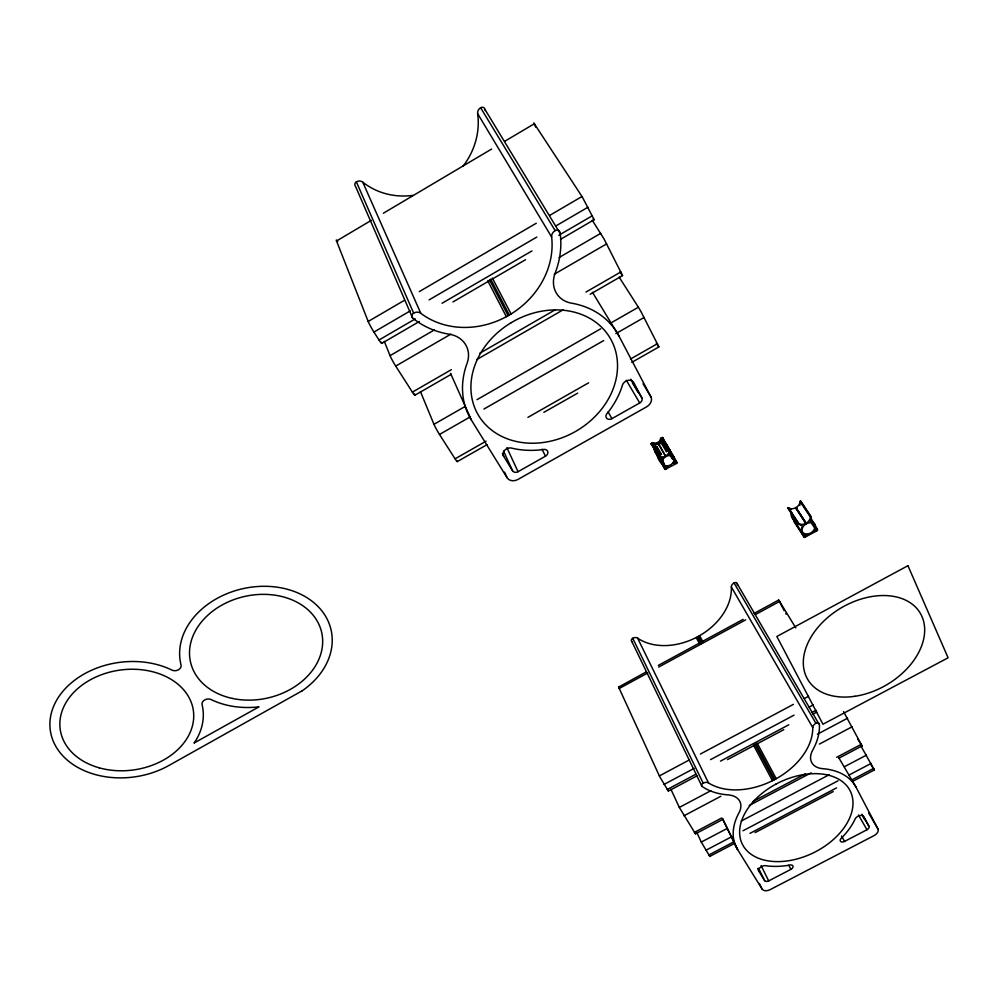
<?xml version="1.0" encoding="UTF-8"?>
<svg xmlns="http://www.w3.org/2000/svg" width="998" height="998" viewBox="0 0 998 998"><rect width="100%" height="100%" fill="white"/><g stroke="black" fill="none" stroke-linecap="round" stroke-linejoin="round"><path stroke-width="1.5" d="M734.503 843.41L709.827 856.371L709.304 854.862M672.515 458.868L672.652 458.556A5.938 4.716 -31.1 0 0 672.764 457.683L673.425 456.198L674.336 457.882L662.26 437.523L660.763 438.609A4.728 3.718 -31.2 0 1 658.031 442.9L658.069 442.887A4.728 3.718 -31.2 0 1 653.054 442.95L651.22 443.474M668.46 449.05L663.633 441.316A6.849 5.489 -31.4 0 1 663.346 442.239L667.799 450.859L666.315 451.545L661.961 444.147L663.321 443.386M672.764 457.683L673.9 457.047M667.974 449.549L669.034 448.813L667.65 449.849A6.188 4.94 -31.2 0 1 667.213 450.846L666.39 451.595M723.051 819.296L695.519 833.817L695.232 832.819M560.514 239.358L594.134 219.71L582.345 197.055L533.805 122.979L535.714 127.12M660.726 457.808L660.726 456.972M661.462 454.352L660.451 454.651A6.188 4.94 -31.2 0 1 659.379 454.477M697.253 775.72L668.41 791.065L667.712 789.119M660.676 458.02L660.651 458.132A6.811 5.414 -31.1 0 0 660.551 460.901L661.175 460.814L651.619 444.434A6.836 5.377 -31.2 0 0 652.205 444.796M667.65 449.824L662.872 441.74A5.988 4.803 -31.4 0 1 662.435 442.775L662.111 443.449M656.422 450.609A6.075 4.853 -31.2 0 0 656.447 452.393L655.823 452.768A6.761 5.402 -31.2 0 1 655.923 450.011L657.383 449.013M675.01 460.814L674.349 461.4A6.874 5.352 -30.9 0 1 673.163 463.421L675.933 462.498L675.06 460.814L676.619 463.409L665.142 469.422L654.925 451.545A6.799 5.327 -31.1 0 1 654.463 448.651M663.333 442.276L662.435 442.775M656.497 450.248A6.075 4.853 -31.2 0 1 656.734 449.562L656.884 449.275M838.657 758.318L862.06 745.943L843.522 711.574M654.089 446.356L654.613 446.368A5.988 4.803 -31.4 0 0 655.698 446.555L657.108 446.867L661.462 454.265L659.603 455.175L660.451 454.651M667.837 450.846L667.213 450.871M669.196 450.173L676.981 462.61L676.619 463.409M590.18 294.248L622.565 275.56L604.052 238.996L592.288 220.284M852.404 781.509L874.36 769.969L860.875 745.905M672.44 458.968L669.471 454.302M668.336 791.052L659.641 776.544L618.623 687.086L646.005 672.066M816.676 530.337L816.164 528.503L815.129 529.065A7.759 5.639 -32.2 0 1 813.707 531.26L816.676 530.337L814.917 527.755M462.985 166.279A71.444 65.93 -38.3 0 0 477.643 113.635A5.751 5.19 -43.4 0 1 480.624 107.734L555.162 230.625A6.499 5.576 -36.9 0 0 551.644 237.062A80.863 70.895 -32.2 0 1 511.088 313.958L506.335 316.703A80.863 70.895 -32.2 0 1 420.794 313.297A6.337 5.526 -25.7 0 0 413.646 313.123L356.386 181.873A5.601 5.165 -28.6 0 1 362.748 182.147A71.444 65.93 -38.3 0 0 413.01 195.371M381.423 342.177A8.745 0.736 60.2 0 1 379.015 339.994L373.938 332.072A8.782 0.736 60.2 0 1 368.187 321.481L336.538 240.98L371.293 220.371M383.332 213.248L491.615 149.051M504.988 141.13L534.404 123.702M665.778 455.961L665.878 455.899A6.2 4.853 -31.1 0 0 669.271 450.273L662.073 438.159A6.138 4.828 -31.2 0 1 658.543 443.861A6.138 4.828 -31.2 0 1 651.956 443.836L659.042 455.999A6.2 4.853 -31.1 0 0 665.491 456.111L658.73 443.761M368.187 321.481L404.489 300.261M419.285 291.616L536.275 223.24M549.723 215.381L581.996 196.519M373.938 332.072L410.29 310.865M429.128 299.874L536.824 237.05M555.674 226.059L587.984 207.21M379.015 339.994L415.243 318.898M442.064 303.267L531.959 250.922M558.793 235.291L592.338 215.755M381.71 343.412L419.347 321.506M452.955 301.945L525.559 259.692M414.844 394.821A8.495 0.699 60.4 0 1 412.386 392.127L395.719 366.091A8.62 0.724 60.3 0 1 390.043 355.662L434.33 329.939M559.142 257.484L600.746 233.332M395.719 366.091L450.797 334.18M554.252 274.238L606.647 243.874M412.386 392.127L451.408 369.634M479.651 353.354L555 309.916M585.938 292.077L620.918 271.918M414.869 395.245L451.283 374.262M476.907 359.505L563.209 309.779M795.992 507.583L795.568 507.807A6.924 5.102 -32.6 0 1 788.57 507.745L798.724 523.351A6.998 5.115 -32.3 0 0 805.798 523.414L806.222 523.177A6.998 5.115 -32.3 0 0 810.314 517.014L800.022 501.445A6.924 5.102 -32.6 0 1 795.992 507.583L806.222 523.177M795.83 508.331L796.242 508.107A6.886 5.052 -32.4 0 1 796.891 507.795M457.084 460.652A8.171 0.661 60.6 0 1 455.076 458.818L439.482 434.454A8.296 0.674 60.5 0 1 433.968 424.312L464.893 406.598M477.007 399.662L600.721 328.791M610.14 323.402L638.383 307.222L641.103 311.863L658.917 346.93L631.846 362.324M439.482 434.454L470.445 416.752M483.905 409.055L603.728 340.555M615.841 333.631L644.109 317.464M592.438 292.252L618.872 335.839L651.232 397.503A8.508 6.799 -32.2 0 1 646.642 406.835L517.925 479.464A8.346 6.724 -25.5 0 1 507.159 477.842L471.405 420.096A84.955 70.359 -29.7 0 1 467.052 363.347A27.582 23.578 -25.7 0 0 449.412 334.243A90.057 78.967 -32.2 0 1 412.623 318.05L355.562 186.439A3.131 2.894 -28.6 0 1 356.386 181.873M651.282 443.449L652.842 442.601A4.728 3.718 -31.3 0 0 657.819 442.538L657.857 442.526M455.076 458.818L486.113 441.153M527.93 417.364L588.645 382.82M630.474 359.031L657.457 343.674M457.246 461.612L487.024 444.671M543.86 412.349L577.705 393.112M737.51 849.398L762.11 889.081A6.612 4.204 -24.7 0 0 770.182 889.63L873.961 835.675A6.712 4.242 -27.2 0 0 878.153 829.375L856.047 787.235A66.953 43.55 -26.1 0 0 822.626 768.66A22.043 14.608 -27.8 0 1 812.684 750.184A70.06 47.692 -26.5 0 0 819.445 724.897L737.31 583.93A2.545 1.846 -29.3 0 0 734.054 582.957A4.553 3.318 -29.3 0 0 731.334 586.999A56.836 41.904 -27.6 0 1 699.61 635.664L696.192 637.522A56.836 41.904 -27.6 0 1 637.622 638.159A4.479 3.293 -25.6 0 0 632.744 638.283A2.507 1.846 -25.6 0 0 631.746 641.365L701.981 786.387A70.06 47.692 -26.5 0 0 728.178 794.895A21.669 14.434 -24.8 0 1 739.007 812.746A66.953 43.55 -26.1 0 0 737.547 849.373L722.602 818.822L737.534 849.385M518.037 471.692L545.457 456.198A4.416 3.555 -27.2 0 0 547.79 451.707A4.416 3.555 -27.2 0 0 543.648 449.449L542.363 449.636A85.005 70.396 -29.7 0 1 513.982 448.651L511.537 448.077A6.25 5.09 -25.8 0 0 504.751 450.223A6.25 5.09 -25.8 0 0 503.691 456.323L512.635 470.869A4.179 3.381 -25.7 0 0 518.037 471.692L506.909 447.703M611.911 418.661L639.718 402.955A4.266 3.406 -32.1 0 0 641.826 397.84L633.742 382.596A6.35 5.127 -32.3 0 0 627.854 380.388A6.35 5.127 -32.3 0 0 622.44 385.166L621.667 387.598A84.955 70.347 -29.7 0 1 607.77 412.661L606.959 413.634A4.454 3.58 -30.7 0 0 606.784 418.349A4.454 3.58 -30.7 0 0 611.911 418.661L608.131 411.912M658.169 454.689L653.852 446.792A6.849 5.489 -31.4 0 0 654.775 447.054L655.698 446.555M660.763 438.609L662.223 437.623M653.416 446.867L654.613 446.368M662.872 441.74L663.957 440.954M655.062 446.655A2.171 1.709 -30.9 0 1 654.913 447.141L657.108 446.867M655.923 450.011L656.734 449.562M665.417 448.626A4.716 3.693 -31.1 0 0 664.181 445.183C665.429 443.075 665.841 449.948 668.211 451.146M666.876 446.58L668.049 447.029L666.851 446.555A6.075 4.853 -31.2 0 0 664.294 445.32M657.732 454.265L659.379 454.477L656.31 449.487M667.65 448.776L668.348 448.389M657.121 455.425L657.969 454.876M660.639 458.132L661.462 457.683M669.196 453.379L669.97 452.917L669.159 452.581M660.564 460.964L661.175 460.552A6.1 4.853 -31.1 0 1 661.175 458.631M671.679 454.676L672.452 454.489M662.759 462.897C662.672 467.076 655.798 455.774 658.206 456.398M661.924 463.746L663.059 463.109A5.926 4.716 -31.1 0 0 663.82 463.471L663.994 463.521M665.654 468.274L667.724 466.453A6.874 5.352 -30.9 0 1 665.441 466.378C661.524 466.291 671.754 473.875 662.772 463.322M657.782 442.563L657.819 442.538A4.728 3.718 -31.3 0 0 660.551 438.272M734.054 582.957L815.902 723.3A5.04 3.393 -28 0 0 812.759 727.554A62.911 42.827 -26.5 0 1 776.244 778.702L772.44 780.71A62.911 42.827 -26.5 0 1 708.505 782.919A4.953 3.356 -24.8 0 0 703.178 783.18L632.744 638.283M805.161 536.637L807.669 534.604A7.759 5.639 -32.2 0 1 805.062 534.566C801.806 533.955 808.043 540.492 803.465 534.03M658.318 665.392L743.136 619.346M754.089 613.408L778.739 600.035L795.755 627.842M619.172 688.495L647.739 673.001M658.618 667.101L745.656 619.87M755.187 614.706L779.663 601.42M795.68 507.757L805.96 523.326M659.354 775.933L689.443 759.865M700.396 754.026L793.422 704.363M804.376 698.525L808.48 696.342M663.982 784.453L694.109 768.398M710.551 759.64L794.084 715.129M809.153 707.108L813.258 704.912M667.188 789.505L695.868 774.236M720.456 761.15L788.757 724.798M811.973 712.435L816.065 710.252M727.467 759.64L783.792 729.675M812.634 714.319L816.751 712.135M695.456 833.817L679.326 807.432L710.788 790.753M817.462 734.179L847.552 718.223M683.892 815.828L720.855 796.267M819.433 744.071L852.292 726.681M694.396 832.394L721.766 817.948M753.228 801.344L805.224 773.912M836.686 757.307L861.311 744.321M749.199 805.498L811.125 772.839M709.778 856.384L701.295 842.087L727.442 828.315M741.215 821.067L829.288 774.685M844.433 766.714L866.451 755.124M705.786 850.333L731.958 836.574M742.986 830.785L838.033 780.81M849.061 775.022L871.104 763.433M708.755 855.012L733.493 842.025M749.972 833.367L836.549 787.896M851.668 779.962L873.649 768.41M755.074 832.619L833.218 791.589M768.697 880.91L790.878 869.358A3.505 2.233 -25.3 0 0 793.011 866.289A3.505 2.233 -25.3 0 0 790.042 865.004L789.044 865.204A67.003 43.575 -26.1 0 1 767.487 865.952L765.678 865.69A4.965 3.181 -24.8 0 0 760.339 867.449A4.965 3.181 -24.8 0 0 759.029 871.504L764.643 880.635A3.318 2.121 -24.8 0 0 768.697 880.91L761.1 865.628M844.545 841.414L866.975 829.75A3.368 2.133 -27.2 0 0 868.959 826.307L863.906 816.776A5.015 3.194 -27.2 0 0 859.59 815.64A5.015 3.194 -27.2 0 0 855.099 819.021L854.325 820.655A66.953 43.55 -26.1 0 1 841.838 837.696L841.152 838.382A3.53 2.246 -26.6 0 0 840.653 841.476A3.53 2.246 -26.6 0 0 844.545 841.414L841.539 836.025M665.778 469.447L661.736 462.124M794.919 521.018L797.926 526.133M794.882 522.303L791.526 516.477A7.672 5.626 -32.4 0 1 791.476 512.461M658.855 346.942L658.306 346.219M664.007 463.521L662.335 459.841M654.775 447.054L654.875 447.067A6.799 5.327 -31.1 0 0 654.688 447.74M669.396 452.705L674.411 461.213M594.122 219.797L593.348 218.812M618.648 686.923L619.321 687.722M654.738 445.557L654.551 445.42A2.171 1.709 -30.9 0 0 653.852 445.158M622.428 275.523L620.045 271.905M862.047 745.98L857.656 738.907M874.348 769.994L873.125 768.148M657.47 456.273L657.195 455.599M794.233 522.054L804.425 537.435L817.399 530.574L816.015 527.306M810.987 519.771L814.343 524.798M800.359 500.946L810.65 516.502M810.962 518.199L817.686 529.826M815.017 527.056L816.875 529.95M811.786 523.651L814.356 527.555M814.58 527.954L816.289 530.549M795.843 507.67L806.06 523.264M795.568 507.807L805.798 523.414M798.45 527.231L801.743 532.258M787.996 507.745L798.138 523.364M787.846 508.132L798.001 523.75M803.814 533.83L805.511 536.45M800.458 530.038L804.687 536.562M791.526 516.477L804.163 537.261M619.159 277.17L638.383 307.222M656.335 343.137L657.994 345.745M480.624 107.734A3.206 2.894 -43.6 0 1 485.028 109.531L560.202 233.569A90.057 78.967 -32.2 0 1 555.212 272.928A28.268 23.852 -35.3 0 0 571.48 303.155A84.955 70.359 -29.7 0 1 618.872 335.839M667.413 447.316L671.829 454.751L672.502 454.514M643.036 383.768L651.033 397.054M870.73 764.194L872.327 766.826M477.643 113.635L551.644 237.062M630.761 379.215L641.826 397.84M632.37 382.808L637.922 392.152M662.497 438.633A6.811 5.352 -31.3 0 0 662.51 437.461L676.981 462.61M674.336 460.153L675.796 462.61M666.889 445.071L666.789 444.896A6.799 5.327 -31.1 0 0 666.14 443.985M672.003 455.599L673.538 458.207M669.845 450.348L666.789 444.896A6.799 5.327 -31.1 0 0 666.177 444.098M626.332 380.275L639.718 402.955M658.356 443.96L665.491 456.111M838.869 757.881L856.047 787.235M655.748 447.628L660.102 455.076M785.763 613.496L786.137 614.132M868.697 813.046L878.04 829.089M654.114 446.468L658.443 453.865M659.566 456.573L660.988 459.018M662.41 461.45L665.242 466.328M651.332 443.661L658.505 455.999M658.742 456.211L662.335 462.398M651.295 444.16L651.108 443.836A6.836 5.377 -31.3 0 0 652.181 444.522M658.73 457.059L660.177 459.542M661.612 462.024L665.217 468.212M731.334 586.999L812.759 727.554M863.145 816.938L864.692 819.608M861.973 814.243L868.959 826.307M858.467 814.979L866.975 829.75M783.742 609.89L784.141 610.626M782.981 608.493L783.355 609.179M662.248 464.344L664.992 469.272M699.61 635.664L703.266 642.475M757.27 743.285L776.244 778.702M698.338 636.375L701.257 641.826M755.885 744.046L774.835 779.475M697.49 636.836L701.12 643.66M754.962 744.533L773.874 779.974M696.192 637.522L699.823 644.334M753.565 745.256L772.44 780.71M667.912 448.489L668.548 449.686M492.338 278.068L511.088 313.958M490.642 279.103L509.329 315.019M489.494 279.777L508.144 315.705M487.748 280.75L506.335 316.703M782.332 607.271L778.702 600.048M788.744 865.216L790.878 869.358M758.455 868.123L764.643 880.635M757.657 868.722L759.029 871.504M759.378 883.542L762.11 889.081M637.622 638.159L708.505 782.919M542.026 449.225L545.457 456.198M696.729 832.307L701.295 842.087M670.943 789.331L679.326 807.432M503.553 451.108L512.635 470.869M502.406 453.516L503.691 456.323M504.589 472.166L507.159 477.842M450.547 373.352L471.405 420.096M362.748 182.147L420.794 313.297M420.445 391.628L433.968 424.312M384.305 341.328L390.043 355.662M655.898 453.005L656.809 453.317L656.484 452.568A6.113 4.778 -31.1 0 1 655.723 451.558M485.028 109.531L485.19 110.541M737.31 583.93L737.372 584.591A63.298 46.669 -27.6 0 1 737.422 585.427M662.722 437.823L662.747 438.184A6.836 5.377 -31.2 0 1 662.747 438.596M662.086 441.677L662.073 441.44A2.183 1.709 -31.4 0 1 662.148 440.954M674.211 457.383A6.874 5.352 -30.9 0 0 670.569 455.001A2.208 1.722 -31.2 0 1 669.421 452.818A6.886 5.377 -31.1 0 0 669.92 449.923M658.443 456.336A6.886 5.377 -31.1 0 0 661.088 457.471A2.196 1.709 -30.7 0 1 662.223 459.679A6.874 5.352 -30.9 0 0 662.173 464.008L654.925 451.545A6.799 5.327 -31.1 0 1 655.025 447.329A2.171 1.709 -30.9 0 0 655.187 446.593M663.283 442.7A6.799 5.327 -31.1 0 1 665.604 443.599M662.61 437.648A6.599 5.19 -31.3 0 1 662.647 438.01M651.519 444.26A6.836 5.377 -31.2 0 1 651.22 444.023M669.895 452.967A6.811 5.414 -31.1 0 1 672.215 454.364M659.541 455.163A6.662 5.327 -31.2 0 1 659.179 455.088M669.084 453.441A6.1 4.853 -31.1 0 1 669.908 453.666M671.018 454.252A6.1 4.853 -31.1 0 1 671.492 454.639M665.08 444.883A6.761 5.402 -31.2 0 1 667.4 446.281M663.682 442.613A6.799 5.327 -31.1 0 1 664.369 442.825M665.179 443.212A6.799 5.327 -31.1 0 1 665.728 443.599M653.964 445.345A6.836 5.377 -31.2 0 1 653.141 445.17M659.167 452.468A4.716 3.693 -31.1 0 1 656.809 450.597M665.629 444.597A6.113 4.778 -31.1 0 1 666.589 449M658.518 453.591A6.113 4.778 -31.1 0 1 657.183 453.055M658.343 444.621A6.113 4.778 -31.1 0 1 659.179 444.147M660.564 443.623A6.113 4.778 -31.1 0 1 661.163 443.486M701.981 786.387A2.769 1.884 -24.9 0 1 703.178 783.18M815.902 723.3A2.807 1.896 -28 0 1 819.42 724.211M632.433 641.864A63.298 46.669 -27.6 0 1 631.746 641.365M336.538 240.98A8.233 0.636 60 0 1 336.7 240.281M337.287 241.005A8.233 0.636 60 0 1 337.661 241.528M412.623 318.05A3.543 3.094 -25.7 0 1 413.646 313.123M555.162 230.625A3.618 3.119 -37 0 1 560.04 232.484M414.519 393.923A8.495 0.699 60.4 0 1 414.719 394.422M815.254 524.686A7.759 5.639 -32.2 0 0 811.424 522.141A2.483 1.809 -32.5 0 1 810.301 519.783A7.772 5.676 -32.3 0 0 811.037 516.627L800.745 501.071A7.685 5.664 -32.6 0 1 800.359 503.441M801.668 532.121A7.759 5.639 -32.2 0 1 801.968 527.318A2.483 1.809 -32 0 0 800.833 524.973M800.87 524.936A7.772 5.676 -32.3 0 1 798.051 523.725M790.665 509.354A2.445 1.809 -32.3 0 1 791.189 509.504M790.703 509.317A7.685 5.664 -32.6 0 1 789.929 509.167M788.919 508.793A7.685 5.664 -32.6 0 1 787.896 508.107M799.847 505.524A2.458 1.809 -32.7 0 1 799.909 504.477M792.923 517.114A6.886 5.052 -32.4 0 1 792.424 516.49M791.913 515.267A6.886 5.052 -32.4 0 1 791.913 513.384M816.139 530.562A1.584 1.035 -24.9 0 1 815.853 530.824A1.584 1.035 -24.9 0 0 816.09 530.474M814.83 529.09A1.584 1.035 -24.9 0 1 816.202 529.214M806.97 535.365A1.572 1.035 -25.1 0 1 805.785 536.313M795.88 523.226A1.559 1.023 -25.4 0 1 795.93 522.665M814.792 529.002A1.584 1.035 -24.9 0 1 816.339 529.339M194.211 742.949L259.031 706.834A77.046 59.68 -12.6 0 1 211.214 699.598A5.838 4.404 -10.8 0 0 204.715 699.935A5.838 4.404 -10.8 0 0 202.095 704.713A77.046 57.747 -8.1 0 1 194.211 742.949M302.282 690.741L168.662 765.616A77.046 57.747 -8.1 0 1 67.926 760.651A77.046 57.747 -8.1 0 1 70.534 683.555A77.046 57.747 -8.1 0 1 171.881 670.082A5.876 4.528 -9.5 0 0 178.442 669.783A5.876 4.528 -9.5 0 0 181.025 664.918A77.046 59.68 -12.6 0 1 230.051 592.463A77.046 59.68 -12.6 0 1 322.915 612.248A77.046 59.68 -12.6 0 1 302.282 690.741M511.313 322.616L510.14 323.327A76.31 63.186 -29.7 0 0 503.578 437.274A76.31 63.186 -29.7 0 0 617.251 371.63A76.31 63.186 -29.7 0 0 514.881 320.583L511.313 322.616M665.853 456.548L665.753 456.597A6.175 4.803 -30.9 0 0 664.73 465.48A6.175 4.803 -30.9 0 0 673.999 460.303A6.175 4.803 -30.9 0 0 666.128 456.385L665.853 456.548M806.147 523.875L806.047 523.938A6.961 5.065 -32.2 0 0 804.338 533.606A6.961 5.065 -32.2 0 0 814.83 527.867A6.961 5.065 -32.2 0 0 806.471 523.701L806.147 523.875M775.708 784.253L774.772 784.765A60.154 39.122 -26.1 0 0 760.651 859.053A60.154 39.122 -26.1 0 0 852.08 810.775A60.154 39.122 -26.1 0 0 778.565 782.769L775.708 784.253M907.943 565.704L776.843 636.487L822.951 724.236L948.1 657.794L907.943 565.704M232.347 698.425A67.228 52.071 -12.6 0 0 321.843 633.231A67.228 52.071 -12.6 0 0 214.083 610.102A67.228 52.071 -12.6 0 0 232.347 698.425M99.151 767.811A67.24 50.387 -8.1 0 0 193.412 710.975A67.24 50.387 -8.1 0 0 87.812 681.272A67.24 50.387 -8.1 0 0 99.151 767.811M854.874 696.292A65.282 44.685 -30.4 0 0 920.518 613.633A65.282 44.685 -30.4 0 0 816.601 629.002A65.282 44.685 -30.4 0 0 854.874 696.292"/></g></svg>
